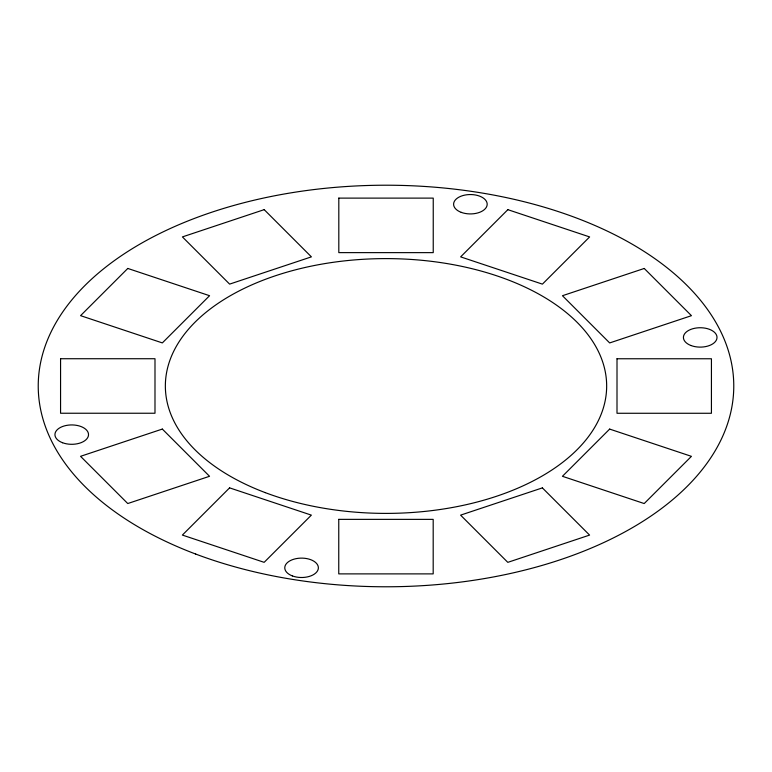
<?xml version="1.0" encoding="UTF-8"?>
<svg xmlns="http://www.w3.org/2000/svg" width="772" height="772" viewBox="0 0 772 772"><rect width="100%" height="100%" fill="white"/><g stroke="black" fill="none" stroke-linecap="round" stroke-linejoin="round"><path stroke-width="1.16" d="M60.573 358.729L60.563 413.242L154.989 413.242L154.998 358.729L60.573 358.729M338.763 519.363L338.754 573.885L433.188 573.885L433.188 519.373L338.763 519.363M338.812 198.114L338.812 252.627L433.237 252.637L433.246 198.114L338.812 198.114M617.011 358.758L617.002 413.271L711.427 413.271L711.437 358.758L617.011 358.758M127.795 268.444L80.568 315.651L162.342 342.913L209.569 295.705L127.795 268.444M229.593 487.865L182.375 535.073L264.149 562.334L311.367 515.127L229.593 487.865M507.851 209.666L460.633 256.873L542.407 284.135L589.625 236.927L507.851 209.666M609.658 429.087L562.431 476.295L644.205 503.556L691.432 456.348L609.658 429.087M264.198 209.646L182.414 236.907L229.622 284.115L311.405 256.864L264.198 209.646M162.332 429.068L80.549 456.32L127.756 503.537L209.54 476.285L162.332 429.068M644.244 268.463L562.46 295.715L609.668 342.932L691.451 315.68L644.244 268.463M542.378 487.885L460.594 515.136L507.802 562.354L589.586 535.092L542.378 487.885M195.673 554.045A347.776 200.788 0 0 0 733.236 397.136A347.776 200.788 0 0 0 229.091 206.809A347.776 200.788 0 0 0 195.673 554.045M265.24 492.623A220.657 127.399 0 0 0 606.319 393.064A220.657 127.399 0 0 0 286.441 272.313A220.657 127.399 0 0 0 265.24 492.623M691.027 345.538A16.791 9.689 0 0 0 716.985 337.962A16.791 9.689 0 0 0 692.648 328.775A16.791 9.689 0 0 0 691.027 345.538M461.212 212.348A16.791 9.689 0 0 0 487.161 204.773A16.791 9.689 0 0 0 462.824 195.586A16.791 9.689 0 0 0 461.212 212.348M62.551 442.732A16.791 9.689 0 0 0 88.5 435.157A16.791 9.689 0 0 0 64.163 425.97A16.791 9.689 0 0 0 62.551 442.732M292.395 575.931A16.791 9.689 0 0 0 318.344 568.356A16.791 9.689 0 0 0 294.007 559.16A16.791 9.689 0 0 0 292.395 575.931"/></g></svg>
